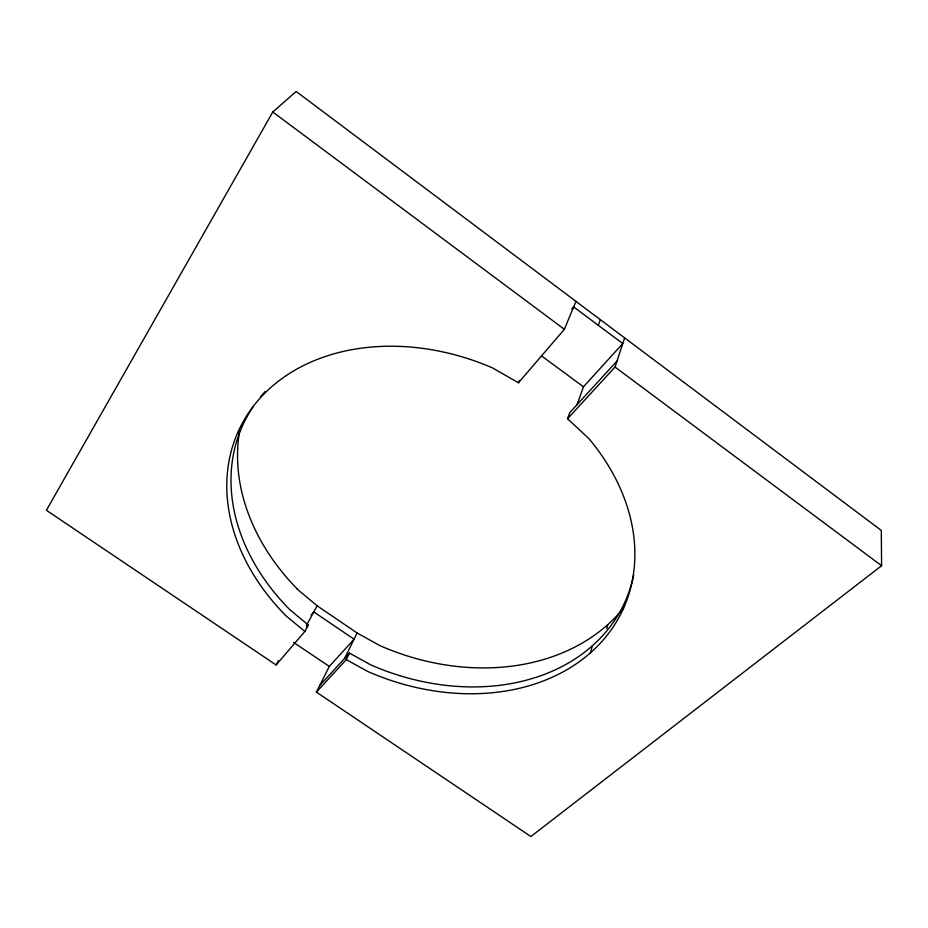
<?xml version="1.0" encoding="UTF-8"?>
<svg xmlns="http://www.w3.org/2000/svg" width="928" height="928" viewBox="0 0 928 928"><rect width="100%" height="100%" fill="white"/><g stroke="black" fill="none" stroke-linecap="round" stroke-linejoin="round"><path stroke-width="1.39" d="M606.761 628.697L607.794 624.614M590.498 652.802L592.342 645.807M253.182 406.708A210.54 163.641 25.3 0 0 289.756 609.626L308.34 625.054L304.871 631.458L276.092 664.958L46.4 510.284L272.797 111.998L296.171 91.478L881.287 530.433L881.6 565.72L530.874 836.522L316.425 692.114L346.272 659.622L367.708 671.466A211.967 164.036 25.3 0 0 599.291 644.31A211.967 164.036 25.3 0 0 588.7 438.434L567.542 418.748L615.032 367.047L624.637 337.896M577.019 404.689L583.492 386.779L622.769 343.546L573.655 306.936L571.799 309.117M567.542 418.748L569.804 412.577L617.004 361.038M598.293 325.31L600.381 319.696M304.871 631.458L286.149 615.96A211.967 164.036 25.3 0 1 256.557 402.207A211.967 164.036 25.3 0 1 492.327 367.813L518.474 382.754L564.375 329.301L575.952 301.368M518.474 382.754L519.529 380.376M346.272 659.622L349.473 653.092L370.771 664.877A210.54 163.641 25.3 0 0 633.708 575.07M344.648 658.358L357.129 632.989L317.121 605.81L297.157 589.129M316.425 692.114L329.324 666.443L354.067 639.218L313.792 611.912L311.042 615.148M306.379 625.53L317.121 605.81M276.092 664.958L278.446 660.69M306.472 627.224L308.34 625.054M319.708 685.583L349.473 653.092M357.129 632.989L380.039 645.691A215.899 170.752 25.3 0 0 623.686 607.991M293.492 642.35L329.324 666.443M541.453 355.876L583.492 386.779M272.797 111.998L564.375 329.301M615.032 367.047L881.6 565.72M260.606 396.813A210.54 163.641 25.3 0 1 265.211 391.535M297.25 588.967A215.899 170.752 25.3 0 1 239.749 430.314"/></g></svg>
